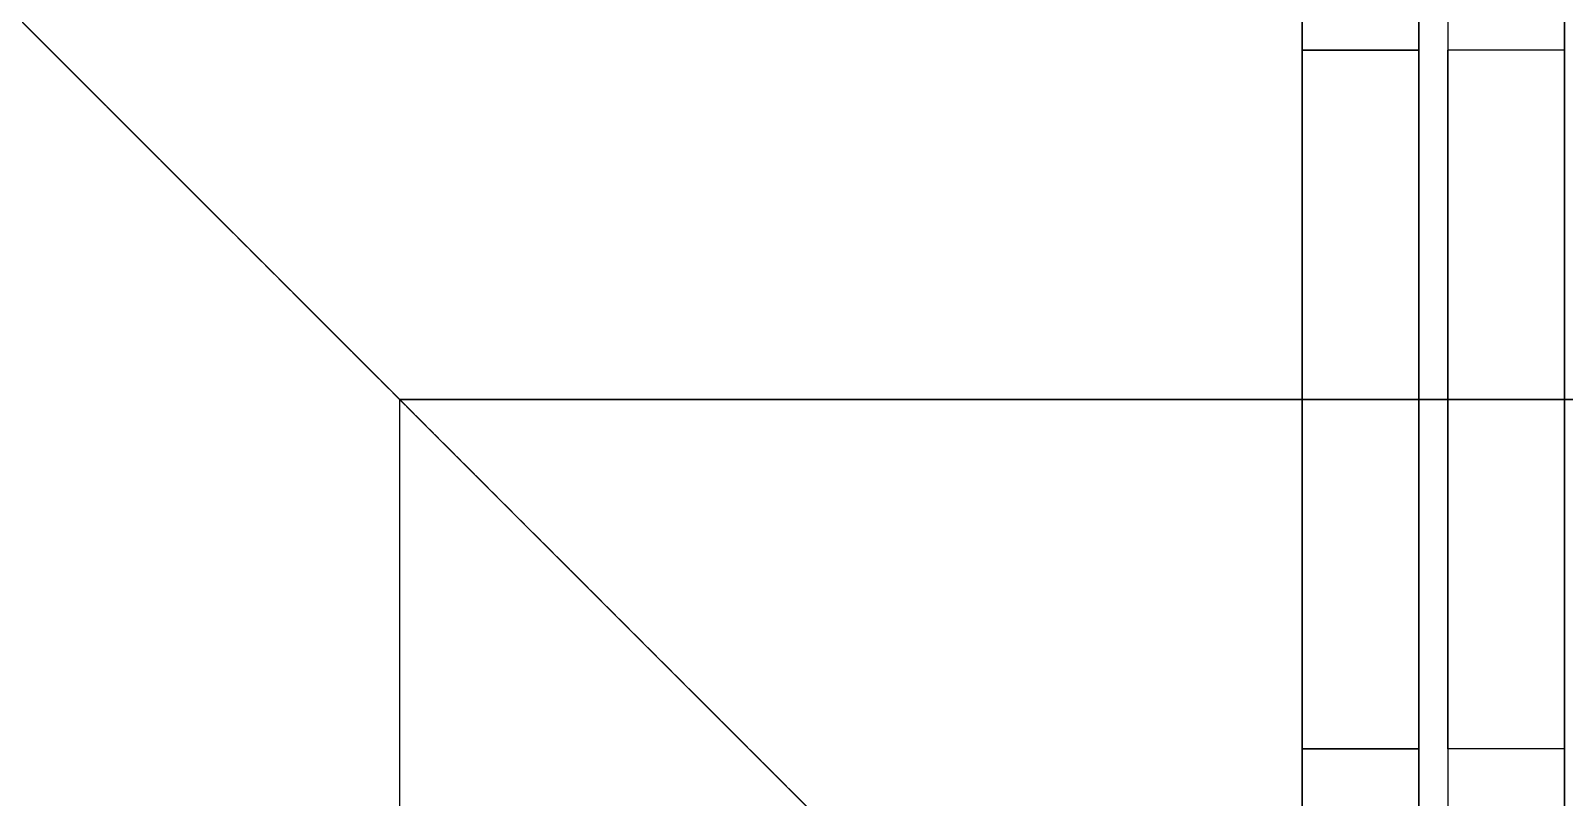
# Model space of a CAD drawing. Header units: millimetres. Extents: x -6529 to 809, y -8611 to 207.
# Drawn here: x -493.31 to -466.97, y 180.53 to 193.7 of the extents above; entities that cross this region are included whole.
import ezdxf

# ---------------------------------------------------------------- set-up
doc = ezdxf.new("R2010")
doc.units = ezdxf.units.MM
doc.header["$MEASUREMENT"] = 0
doc.layers.add('platen', color=7, linetype='Continuous', true_color=0x007f00)
doc.layers.add('staal', color=5, linetype='Continuous', true_color=0x0000ff)

# ---------------------------------------------------------------- blocks, each defined once
blk = doc.blocks.new('top plaat')
at = {"layer": 'platen'}
for points in [[(40, 40), (40, 20), (40, 0)], [(40, 40, 18), (40, 20, 18), (40, 0, 18)], [(40, 40, 9), (40, 20, 9), (40, 0, 9)], [(40, 20), (40, 20, 9), (40, 20, 18)]]:
    blk.add_open_spline(points, degree=2, dxfattribs=at)

msp = doc.modelspace()

# ---------------------------------------------------------------- linework, layer by layer
at = {"layer": 'staal'}
for p, q in [((-506.974, 207.367), (-466.974, 167.367)), ((-506.974, 207.367), (-466.974, 167.367)), ((-471.474, 193.367, 170.5), (-469.474, 193.367, 170.5)), ((-471.474, 193.367, 95.5), (-469.474, 193.367, 95.5)), ((-469.474, 193.367, 545.5), (-471.474, 193.367, 545.5)), ((-469.474, 193.367, 620.5), (-471.474, 193.367, 620.5)), ((-469.474, 193.367, 846.5), (-471.474, 193.367, 846.5)), ((-469.474, 193.367, 771.5), (-471.474, 193.367, 771.5)), ((-466.974, 193.367, 95.5), (-468.974, 193.367, 95.5)), ((-466.974, 193.367, 170.5), (-468.974, 193.367, 170.5)), ((-466.974, 193.367, 320.5), (-468.974, 193.367, 320.5)), ((-466.974, 193.367, 245.5), (-468.974, 193.367, 245.5)), ((-466.974, 193.367, 470.5), (-468.974, 193.367, 470.5)), ((-466.974, 193.367, 395.5), (-468.974, 193.367, 395.5)), ((-466.974, 193.367, 620.5), (-468.974, 193.367, 620.5)), ((-466.974, 193.367, 545.5), (-468.974, 193.367, 545.5)), ((-471.474, 187.367, 40), (-469.474, 187.367, 40)), ((-471.474, 187.367, 208), (-469.474, 187.367, 208)), ((-471.474, 187.367, 176.5), (-469.474, 187.367, 176.5)), ((-471.474, 187.367, 164.5), (-469.474, 187.367, 164.5)), ((-471.474, 187.367, 101.5), (-469.474, 187.367, 101.5)), ((-471.474, 187.367, 89.5), (-469.474, 187.367, 89.5)), ((-469.474, 187.367, 676), (-471.474, 187.367, 676)), ((-469.474, 187.367, 508), (-471.474, 187.367, 508)), ((-469.474, 187.367, 539.5), (-471.474, 187.367, 539.5)), ((-469.474, 187.367, 551.5), (-471.474, 187.367, 551.5)), ((-469.474, 187.367, 614.5), (-471.474, 187.367, 614.5)), ((-469.474, 187.367, 626.5), (-471.474, 187.367, 626.5)), ((-469.474, 187.367, 716), (-471.474, 187.367, 716)), ((-469.474, 187.367, 884), (-471.474, 187.367, 884)), ((-469.474, 187.367, 852.5), (-471.474, 187.367, 852.5)), ((-469.474, 187.367, 840.5), (-471.474, 187.367, 840.5)), ((-469.474, 187.367, 777.5), (-471.474, 187.367, 777.5)), ((-469.474, 187.367, 765.5), (-471.474, 187.367, 765.5)), ((-468.974, 187.367, 40), (-466.974, 187.367, 40)), ((-466.974, 187.367, 89.5), (-468.974, 187.367, 89.5)), ((-466.974, 187.367, 101.5), (-468.974, 187.367, 101.5)), ((-466.974, 187.367, 164.5), (-468.974, 187.367, 164.5)), ((-466.974, 187.367, 176.5), (-468.974, 187.367, 176.5)), ((-466.974, 187.367, 314.5), (-468.974, 187.367, 314.5)), ((-466.974, 187.367, 326.5), (-468.974, 187.367, 326.5)), ((-466.974, 187.367, 239.5), (-468.974, 187.367, 239.5)), ((-466.974, 187.367, 251.5), (-468.974, 187.367, 251.5)), ((-466.974, 187.367, 464.5), (-468.974, 187.367, 464.5)), ((-466.974, 187.367, 476.5), (-468.974, 187.367, 476.5)), ((-466.974, 187.367, 389.5), (-468.974, 187.367, 389.5)), ((-466.974, 187.367, 401.5), (-468.974, 187.367, 401.5)), ((-466.974, 187.367, 614.5), (-468.974, 187.367, 614.5)), ((-466.974, 187.367, 626.5), (-468.974, 187.367, 626.5)), ((-466.974, 187.367, 539.5), (-468.974, 187.367, 539.5)), ((-466.974, 187.367, 551.5), (-468.974, 187.367, 551.5)), ((-471.474, 181.367, 170.5), (-469.474, 181.367, 170.5)), ((-471.474, 181.367, 95.5), (-469.474, 181.367, 95.5)), ((-469.474, 181.367, 545.5), (-471.474, 181.367, 545.5)), ((-469.474, 181.367, 620.5), (-471.474, 181.367, 620.5)), ((-469.474, 181.367, 846.5), (-471.474, 181.367, 846.5)), ((-469.474, 181.367, 771.5), (-471.474, 181.367, 771.5)), ((-466.974, 181.367, 95.5), (-468.974, 181.367, 95.5)), ((-466.974, 181.367, 170.5), (-468.974, 181.367, 170.5)), ((-466.974, 181.367, 320.5), (-468.974, 181.367, 320.5)), ((-466.974, 181.367, 245.5), (-468.974, 181.367, 245.5)), ((-466.974, 181.367, 470.5), (-468.974, 181.367, 470.5)), ((-466.974, 181.367, 395.5), (-468.974, 181.367, 395.5)), ((-466.974, 181.367, 620.5), (-468.974, 181.367, 620.5)), ((-466.974, 181.367, 545.5), (-468.974, 181.367, 545.5))]:
    msp.add_line(p, q, dxfattribs=at)
for points in [[(-506.974, 207.367), (-486.974, 187.367), (-466.974, 167.367)], [(-466.974, 167.367, 40), (-486.974, 187.367, 40), (-506.974, 207.367, 40)], [(-506.974, 207.367, 40), (-486.974, 187.367, 40), (-466.974, 167.367, 40)], [(-506.974, 207.367, 676), (-486.974, 187.367, 676), (-466.974, 167.367, 676)], [(-466.974, 167.367, 716), (-486.974, 187.367, 716), (-506.974, 207.367, 716)], [(-506.974, 207.367, 676), (-486.974, 187.367, 676), (-466.974, 167.367, 676)], [(-466.974, 167.367, 716), (-486.974, 187.367, 716), (-506.974, 207.367, 716)], [(-466.974, 167.367, 40), (-466.974, 187.367, 40), (-466.974, 207.367, 40)], [(-466.974, 167.367, 676), (-466.974, 187.367, 676), (-466.974, 207.367, 676)], [(-466.974, 167.367, 658), (-466.974, 187.367, 658), (-466.974, 207.367, 658)], [(-504.974, 205.367, 38), (-486.974, 187.367, 38), (-468.974, 169.367, 38)], [(-468.974, 169.367, 2), (-486.974, 187.367, 2), (-504.974, 205.367, 2)], [(-468.974, 169.367, 38), (-486.974, 187.367, 38), (-504.974, 205.367, 38)], [(-504.974, 205.367, 2), (-486.974, 187.367, 2), (-468.974, 169.367, 2)], [(-504.974, 205.367, 714), (-486.974, 187.367, 714), (-468.974, 169.367, 714)], [(-468.974, 169.367, 678), (-486.974, 187.367, 678), (-504.974, 205.367, 678)], [(-504.974, 205.367, 714), (-486.974, 187.367, 714), (-468.974, 169.367, 714)], [(-468.974, 169.367, 678), (-486.974, 187.367, 678), (-504.974, 205.367, 678)], [(-468.974, 205.367, 40), (-468.974, 187.367, 40), (-468.974, 169.367, 40)], [(-468.974, 205.367, 676), (-468.974, 187.367, 676), (-468.974, 169.367, 676)], [(-468.974, 205.367, 658), (-468.974, 187.367, 658), (-468.974, 169.367, 658)], [(-469.474, 169.867, 40), (-469.474, 187.367, 40), (-469.474, 204.867, 40)], [(-469.474, 169.867, 208), (-469.474, 187.367, 208), (-469.474, 204.867, 208)], [(-469.474, 169.867, 124), (-469.474, 187.367, 124), (-469.474, 204.867, 124)], [(-469.474, 204.867, 676), (-469.474, 187.367, 676), (-469.474, 169.867, 676)], [(-469.474, 204.867, 508), (-469.474, 187.367, 508), (-469.474, 169.867, 508)], [(-469.474, 204.867, 592), (-469.474, 187.367, 592), (-469.474, 169.867, 592)], [(-469.474, 204.867, 716), (-469.474, 187.367, 716), (-469.474, 169.867, 716)], [(-469.474, 204.867, 884), (-469.474, 187.367, 884), (-469.474, 169.867, 884)], [(-469.474, 204.867, 800), (-469.474, 187.367, 800), (-469.474, 169.867, 800)], [(-471.474, 202.867, 40), (-471.474, 187.367, 40), (-471.474, 171.867, 40)], [(-471.474, 202.867, 208), (-471.474, 187.367, 208), (-471.474, 171.867, 208)], [(-471.474, 202.867, 124), (-471.474, 187.367, 124), (-471.474, 171.867, 124)], [(-471.474, 171.867, 676), (-471.474, 187.367, 676), (-471.474, 202.867, 676)], [(-471.474, 171.867, 508), (-471.474, 187.367, 508), (-471.474, 202.867, 508)], [(-471.474, 171.867, 592), (-471.474, 187.367, 592), (-471.474, 202.867, 592)], [(-471.474, 171.867, 716), (-471.474, 187.367, 716), (-471.474, 202.867, 716)], [(-471.474, 171.867, 884), (-471.474, 187.367, 884), (-471.474, 202.867, 884)], [(-471.474, 171.867, 800), (-471.474, 187.367, 800), (-471.474, 202.867, 800)], [(-487.127, 187.519, 40), (-487.127, 187.519, 39), (-487.127, 187.519, 38)], [(-487.127, 187.519, 2), (-487.127, 187.519, 1), (-487.127, 187.519)], [(-486.974, 187.367, 40), (-486.974, 152.617, 40), (-486.974, 117.867, 40)], [(-486.974, 187.367, 38), (-486.974, 152.617, 38), (-486.974, 117.867, 38)], [(-486.974, 187.367, 2), (-486.974, 152.617, 2), (-486.974, 117.867, 2)], [(-486.974, 187.367), (-486.974, 152.617), (-486.974, 117.867)], [(-486.974, 187.367), (-486.974, 187.367, 1), (-486.974, 187.367, 2)], [(-486.974, 187.367, 38), (-486.974, 187.367, 39), (-486.974, 187.367, 40)], [(-416.474, 187.367, 40), (-451.724, 187.367, 40), (-486.974, 187.367, 40)], [(-416.474, 187.367, 38), (-451.724, 187.367, 38), (-486.974, 187.367, 38)], [(-416.474, 187.367, 2), (-451.724, 187.367, 2), (-486.974, 187.367, 2)], [(-416.474, 187.367), (-451.724, 187.367), (-486.974, 187.367)], [(-486.974, 187.367, 716), (-451.724, 187.367, 716), (-416.474, 187.367, 716)], [(-486.974, 187.367, 714), (-451.724, 187.367, 714), (-416.474, 187.367, 714)], [(-486.974, 187.367, 678), (-451.724, 187.367, 678), (-416.474, 187.367, 678)], [(-486.974, 187.367, 676), (-451.724, 187.367, 676), (-416.474, 187.367, 676)], [(-486.974, 187.367, 676), (-486.974, 187.367, 677), (-486.974, 187.367, 678)], [(-486.974, 187.367, 714), (-486.974, 187.367, 715), (-486.974, 187.367, 716)], [(-486.974, 187.367, 716), (-486.974, 152.117, 716), (-486.974, 116.867, 716)], [(-486.974, 187.367, 714), (-486.974, 152.117, 714), (-486.974, 116.867, 714)], [(-486.974, 187.367, 678), (-486.974, 152.117, 678), (-486.974, 116.867, 678)], [(-486.974, 187.367, 676), (-486.974, 152.117, 676), (-486.974, 116.867, 676)], [(-486.974, 187.367, 676), (-486.974, 187.367, 677), (-486.974, 187.367, 678)], [(-486.974, 187.367, 714), (-486.974, 187.367, 715), (-486.974, 187.367, 716)], [(-471.474, 187.367, 40), (-471.474, 187.367, 64.75), (-471.474, 187.367, 89.5)], [(-471.474, 187.367, 101.5), (-471.474, 187.367, 133), (-471.474, 187.367, 164.5)], [(-471.474, 187.367, 176.5), (-471.474, 187.367, 192.25), (-471.474, 187.367, 208)], [(-471.474, 187.367, 676), (-471.474, 187.367, 651.25), (-471.474, 187.367, 626.5)], [(-471.474, 187.367, 614.5), (-471.474, 187.367, 583), (-471.474, 187.367, 551.5)], [(-471.474, 187.367, 539.5), (-471.474, 187.367, 523.75), (-471.474, 187.367, 508)], [(-471.474, 187.367, 716), (-471.474, 187.367, 740.75), (-471.474, 187.367, 765.5)], [(-471.474, 187.367, 777.5), (-471.474, 187.367, 809), (-471.474, 187.367, 840.5)], [(-471.474, 187.367, 852.5), (-471.474, 187.367, 868.25), (-471.474, 187.367, 884)], [(-469.474, 187.367, 40), (-469.474, 187.367, 64.75), (-469.474, 187.367, 89.5)], [(-469.474, 187.367, 101.5), (-469.474, 187.367, 133), (-469.474, 187.367, 164.5)], [(-469.474, 187.367, 176.5), (-469.474, 187.367, 192.25), (-469.474, 187.367, 208)], [(-469.474, 187.367, 676), (-469.474, 187.367, 651.25), (-469.474, 187.367, 626.5)], [(-469.474, 187.367, 614.5), (-469.474, 187.367, 583), (-469.474, 187.367, 551.5)], [(-469.474, 187.367, 539.5), (-469.474, 187.367, 523.75), (-469.474, 187.367, 508)], [(-469.474, 187.367, 716), (-469.474, 187.367, 740.75), (-469.474, 187.367, 765.5)], [(-469.474, 187.367, 777.5), (-469.474, 187.367, 809), (-469.474, 187.367, 840.5)], [(-469.474, 187.367, 852.5), (-469.474, 187.367, 868.25), (-469.474, 187.367, 884)], [(-468.974, 187.367, 40), (-468.974, 187.367, 64.75), (-468.974, 187.367, 89.5)], [(-468.974, 187.367, 101.5), (-468.974, 187.367, 133), (-468.974, 187.367, 164.5)], [(-468.974, 187.367, 176.5), (-468.974, 187.367, 208), (-468.974, 187.367, 239.5)], [(-468.974, 187.367, 251.5), (-468.974, 187.367, 283), (-468.974, 187.367, 314.5)], [(-468.974, 187.367, 326.5), (-468.974, 187.367, 358), (-468.974, 187.367, 389.5)], [(-468.974, 187.367, 401.5), (-468.974, 187.367, 433), (-468.974, 187.367, 464.5)], [(-468.974, 187.367, 476.5), (-468.974, 187.367, 508), (-468.974, 187.367, 539.5)], [(-468.974, 187.367, 551.5), (-468.974, 187.367, 583), (-468.974, 187.367, 614.5)], [(-468.974, 187.367, 626.5), (-468.974, 187.367, 651.25), (-468.974, 187.367, 676)], [(-466.974, 187.367, 40), (-466.974, 187.367, 64.75), (-466.974, 187.367, 89.5)], [(-466.974, 187.367, 101.5), (-466.974, 187.367, 133), (-466.974, 187.367, 164.5)], [(-466.974, 187.367, 176.5), (-466.974, 187.367, 208), (-466.974, 187.367, 239.5)], [(-466.974, 187.367, 251.5), (-466.974, 187.367, 283), (-466.974, 187.367, 314.5)], [(-466.974, 187.367, 326.5), (-466.974, 187.367, 358), (-466.974, 187.367, 389.5)], [(-466.974, 187.367, 401.5), (-466.974, 187.367, 433), (-466.974, 187.367, 464.5)], [(-466.974, 187.367, 476.5), (-466.974, 187.367, 508), (-466.974, 187.367, 539.5)], [(-466.974, 187.367, 551.5), (-466.974, 187.367, 583), (-466.974, 187.367, 614.5)], [(-466.974, 187.367, 626.5), (-466.974, 187.367, 651.25), (-466.974, 187.367, 676)]]:
    msp.add_open_spline(points, degree=2, dxfattribs=at)
for points, weights, knots in [([(-471.474, 193.367, 170.5), (-471.474, 193.367, 176.5), (-471.474, 187.367, 176.5), (-471.474, 181.367, 176.5), (-471.474, 181.367, 170.5), (-471.474, 181.367, 164.5), (-471.474, 187.367, 164.5), (-471.474, 193.367, 164.5), (-471.474, 193.367, 170.5)], [1, 0.707106781187, 1, 0.707106781187, 1, 0.707106781187, 1, 0.707106781187, 1], [0, 0, 0, 7.853982, 7.853982, 15.707963, 15.707963, 23.561945, 23.561945, 31.415927, 31.415927, 31.415927]), ([(-471.474, 193.367, 95.5), (-471.474, 193.367, 101.5), (-471.474, 187.367, 101.5), (-471.474, 181.367, 101.5), (-471.474, 181.367, 95.5), (-471.474, 181.367, 89.5), (-471.474, 187.367, 89.5), (-471.474, 193.367, 89.5), (-471.474, 193.367, 95.5)], [1, 0.707106781187, 1, 0.707106781187, 1, 0.707106781187, 1, 0.707106781187, 1], [0, 0, 0, 7.853982, 7.853982, 15.707963, 15.707963, 23.561945, 23.561945, 31.415927, 31.415927, 31.415927]), ([(-471.474, 193.367, 545.5), (-471.474, 193.367, 551.5), (-471.474, 187.367, 551.5), (-471.474, 181.367, 551.5), (-471.474, 181.367, 545.5), (-471.474, 181.367, 539.5), (-471.474, 187.367, 539.5), (-471.474, 193.367, 539.5), (-471.474, 193.367, 545.5)], [1, 0.707106781187, 1, 0.707106781187, 1, 0.707106781187, 1, 0.707106781187, 1], [-31.415927, -31.415927, -31.415927, -23.561945, -23.561945, -15.707963, -15.707963, -7.853982, -7.853982, 0, 0, 0]), ([(-471.474, 193.367, 620.5), (-471.474, 193.367, 626.5), (-471.474, 187.367, 626.5), (-471.474, 181.367, 626.5), (-471.474, 181.367, 620.5), (-471.474, 181.367, 614.5), (-471.474, 187.367, 614.5), (-471.474, 193.367, 614.5), (-471.474, 193.367, 620.5)], [1, 0.707106781187, 1, 0.707106781187, 1, 0.707106781187, 1, 0.707106781187, 1], [-31.415927, -31.415927, -31.415927, -23.561945, -23.561945, -15.707963, -15.707963, -7.853982, -7.853982, 0, 0, 0]), ([(-471.474, 193.367, 846.5), (-471.474, 193.367, 840.5), (-471.474, 187.367, 840.5), (-471.474, 181.367, 840.5), (-471.474, 181.367, 846.5), (-471.474, 181.367, 852.5), (-471.474, 187.367, 852.5), (-471.474, 193.367, 852.5), (-471.474, 193.367, 846.5)], [1, 0.707106781187, 1, 0.707106781187, 1, 0.707106781187, 1, 0.707106781187, 1], [-31.415927, -31.415927, -31.415927, -23.561945, -23.561945, -15.707963, -15.707963, -7.853982, -7.853982, 0, 0, 0]), ([(-471.474, 193.367, 771.5), (-471.474, 193.367, 765.5), (-471.474, 187.367, 765.5), (-471.474, 181.367, 765.5), (-471.474, 181.367, 771.5), (-471.474, 181.367, 777.5), (-471.474, 187.367, 777.5), (-471.474, 193.367, 777.5), (-471.474, 193.367, 771.5)], [1, 0.707106781187, 1, 0.707106781187, 1, 0.707106781187, 1, 0.707106781187, 1], [-31.415927, -31.415927, -31.415927, -23.561945, -23.561945, -15.707963, -15.707963, -7.853982, -7.853982, 0, 0, 0]), ([(-469.474, 193.367, 170.5), (-469.474, 193.367, 164.5), (-469.474, 187.367, 164.5), (-469.474, 181.367, 164.5), (-469.474, 181.367, 170.5), (-469.474, 181.367, 176.5), (-469.474, 187.367, 176.5), (-469.474, 193.367, 176.5), (-469.474, 193.367, 170.5)], [1, 0.707106781187, 1, 0.707106781187, 1, 0.707106781187, 1, 0.707106781187, 1], [-31.415927, -31.415927, -31.415927, -23.561945, -23.561945, -15.707963, -15.707963, -7.853982, -7.853982, 0, 0, 0]), ([(-469.474, 193.367, 95.5), (-469.474, 193.367, 89.5), (-469.474, 187.367, 89.5), (-469.474, 181.367, 89.5), (-469.474, 181.367, 95.5), (-469.474, 181.367, 101.5), (-469.474, 187.367, 101.5), (-469.474, 193.367, 101.5), (-469.474, 193.367, 95.5)], [1, 0.707106781187, 1, 0.707106781187, 1, 0.707106781187, 1, 0.707106781187, 1], [-31.415927, -31.415927, -31.415927, -23.561945, -23.561945, -15.707963, -15.707963, -7.853982, -7.853982, 0, 0, 0]), ([(-469.474, 193.367, 545.5), (-469.474, 193.367, 539.5), (-469.474, 187.367, 539.5), (-469.474, 181.367, 539.5), (-469.474, 181.367, 545.5), (-469.474, 181.367, 551.5), (-469.474, 187.367, 551.5), (-469.474, 193.367, 551.5), (-469.474, 193.367, 545.5)], [1, 0.707106781187, 1, 0.707106781187, 1, 0.707106781187, 1, 0.707106851018, 0.999999860338], [0, 0, 0, 7.853982, 7.853982, 15.707964, 15.707964, 23.561946, 23.561946, 31.415927, 31.415927, 31.415927]), ([(-469.474, 193.367, 620.5), (-469.474, 193.367, 614.5), (-469.474, 187.367, 614.5), (-469.474, 181.367, 614.5), (-469.474, 181.367, 620.5), (-469.474, 181.367, 626.5), (-469.474, 187.367, 626.5), (-469.474, 193.367, 626.5), (-469.474, 193.367, 620.5)], [1, 0.707106781187, 1, 0.707106781187, 1, 0.707106781187, 1, 0.707106781187, 1], [0, 0, 0, 7.853982, 7.853982, 15.707963, 15.707963, 23.561945, 23.561945, 31.415927, 31.415927, 31.415927]), ([(-469.474, 193.367, 846.5), (-469.474, 193.367, 852.5), (-469.474, 187.367, 852.5), (-469.474, 181.367, 852.5), (-469.474, 181.367, 846.5), (-469.474, 181.367, 840.5), (-469.474, 187.367, 840.5), (-469.474, 193.367, 840.5), (-469.474, 193.367, 846.5)], [1, 0.707106781187, 1, 0.707106781187, 1, 0.707106781187, 1, 0.707106851018, 0.999999860338], [0, 0, 0, 7.853982, 7.853982, 15.707964, 15.707964, 23.561946, 23.561946, 31.415927, 31.415927, 31.415927]), ([(-469.474, 193.367, 771.5), (-469.474, 193.367, 777.5), (-469.474, 187.367, 777.5), (-469.474, 181.367, 777.5), (-469.474, 181.367, 771.5), (-469.474, 181.367, 765.5), (-469.474, 187.367, 765.5), (-469.474, 193.367, 765.5), (-469.474, 193.367, 771.5)], [1, 0.707106781187, 1, 0.707106781187, 1, 0.707106781187, 1, 0.707106781187, 1], [0, 0, 0, 7.853982, 7.853982, 15.707963, 15.707963, 23.561945, 23.561945, 31.415927, 31.415927, 31.415927]), ([(-468.974, 193.367, 95.5), (-468.974, 193.367, 101.5), (-468.974, 187.367, 101.5), (-468.974, 181.367, 101.5), (-468.974, 181.367, 95.5), (-468.974, 181.367, 89.5), (-468.974, 187.367, 89.5), (-468.974, 193.367, 89.5), (-468.974, 193.367, 95.5)], [1, 0.707106781187, 1, 0.707106781187, 1, 0.707106781187, 1, 0.707106781187, 1], [0, 0, 0, 7.853982, 7.853982, 15.707963, 15.707963, 23.561945, 23.561945, 31.415927, 31.415927, 31.415927]), ([(-468.974, 193.367, 170.5), (-468.974, 193.367, 176.5), (-468.974, 187.367, 176.5), (-468.974, 181.367, 176.5), (-468.974, 181.367, 170.5), (-468.974, 181.367, 164.5), (-468.974, 187.367, 164.5), (-468.974, 193.367, 164.5), (-468.974, 193.367, 170.5)], [1, 0.707106781187, 1, 0.707106781187, 1, 0.707106781187, 1, 0.707106781187, 1], [0, 0, 0, 7.853982, 7.853982, 15.707963, 15.707963, 23.561945, 23.561945, 31.415927, 31.415927, 31.415927]), ([(-468.974, 193.367, 320.5), (-468.974, 193.367, 326.5), (-468.974, 187.367, 326.5), (-468.974, 181.367, 326.5), (-468.974, 181.367, 320.5), (-468.974, 181.367, 314.5), (-468.974, 187.367, 314.5), (-468.974, 193.367, 314.5), (-468.974, 193.367, 320.5)], [1, 0.707106781187, 1, 0.707106781187, 1, 0.707106781187, 1, 0.707106781187, 1], [0, 0, 0, 7.853982, 7.853982, 15.707963, 15.707963, 23.561945, 23.561945, 31.415927, 31.415927, 31.415927]), ([(-468.974, 193.367, 245.5), (-468.974, 193.367, 251.5), (-468.974, 187.367, 251.5), (-468.974, 181.367, 251.5), (-468.974, 181.367, 245.5), (-468.974, 181.367, 239.5), (-468.974, 187.367, 239.5), (-468.974, 193.367, 239.5), (-468.974, 193.367, 245.5)], [1, 0.707106781187, 1, 0.707106781187, 1, 0.707106781187, 1, 0.707106781187, 1], [0, 0, 0, 7.853982, 7.853982, 15.707963, 15.707963, 23.561945, 23.561945, 31.415927, 31.415927, 31.415927]), ([(-468.974, 193.367, 470.5), (-468.974, 193.367, 476.5), (-468.974, 187.367, 476.5), (-468.974, 181.367, 476.5), (-468.974, 181.367, 470.5), (-468.974, 181.367, 464.5), (-468.974, 187.367, 464.5), (-468.974, 193.367, 464.5), (-468.974, 193.367, 470.5)], [1, 0.707106781187, 1, 0.707106781187, 1, 0.707106781187, 1, 0.707106781187, 1], [0, 0, 0, 7.853982, 7.853982, 15.707963, 15.707963, 23.561945, 23.561945, 31.415927, 31.415927, 31.415927]), ([(-468.974, 193.367, 395.5), (-468.974, 193.367, 401.5), (-468.974, 187.367, 401.5), (-468.974, 181.367, 401.5), (-468.974, 181.367, 395.5), (-468.974, 181.367, 389.5), (-468.974, 187.367, 389.5), (-468.974, 193.367, 389.5), (-468.974, 193.367, 395.5)], [1, 0.707106781187, 1, 0.707106781187, 1, 0.707106781187, 1, 0.707106781187, 1], [0, 0, 0, 7.853982, 7.853982, 15.707963, 15.707963, 23.561945, 23.561945, 31.415927, 31.415927, 31.415927]), ([(-468.974, 193.367, 620.5), (-468.974, 193.367, 626.5), (-468.974, 187.367, 626.5), (-468.974, 181.367, 626.5), (-468.974, 181.367, 620.5), (-468.974, 181.367, 614.5), (-468.974, 187.367, 614.5), (-468.974, 193.367, 614.5), (-468.974, 193.367, 620.5)], [1, 0.707106781187, 1, 0.707106781187, 1, 0.707106781187, 1, 0.707106781187, 1], [0, 0, 0, 7.853982, 7.853982, 15.707963, 15.707963, 23.561945, 23.561945, 31.415927, 31.415927, 31.415927]), ([(-468.974, 193.367, 545.5), (-468.974, 193.367, 551.5), (-468.974, 187.367, 551.5), (-468.974, 181.367, 551.5), (-468.974, 181.367, 545.5), (-468.974, 181.367, 539.5), (-468.974, 187.367, 539.5), (-468.974, 193.367, 539.5), (-468.974, 193.367, 545.5)], [1, 0.707106781187, 1, 0.707106781187, 1, 0.707106781187, 1, 0.707106781187, 1], [0, 0, 0, 7.853982, 7.853982, 15.707963, 15.707963, 23.561945, 23.561945, 31.415927, 31.415927, 31.415927]), ([(-466.974, 193.367, 95.5), (-466.974, 193.367, 89.5), (-466.974, 187.367, 89.5), (-466.974, 181.367, 89.5), (-466.974, 181.367, 95.5), (-466.974, 181.367, 101.5), (-466.974, 187.367, 101.5), (-466.974, 193.367, 101.5), (-466.974, 193.367, 95.5)], [1, 0.707106781187, 1, 0.707106781187, 1, 0.707106781187, 1, 0.707106781187, 1], [-31.415927, -31.415927, -31.415927, -23.561945, -23.561945, -15.707963, -15.707963, -7.853982, -7.853982, 0, 0, 0]), ([(-466.974, 193.367, 170.5), (-466.974, 193.367, 164.5), (-466.974, 187.367, 164.5), (-466.974, 181.367, 164.5), (-466.974, 181.367, 170.5), (-466.974, 181.367, 176.5), (-466.974, 187.367, 176.5), (-466.974, 193.367, 176.5), (-466.974, 193.367, 170.5)], [1, 0.707106781187, 1, 0.707106781187, 1, 0.707106781187, 1, 0.707106781187, 1], [-31.415927, -31.415927, -31.415927, -23.561945, -23.561945, -15.707963, -15.707963, -7.853982, -7.853982, 0, 0, 0]), ([(-466.974, 193.367, 320.5), (-466.974, 193.367, 314.5), (-466.974, 187.367, 314.5), (-466.974, 181.367, 314.5), (-466.974, 181.367, 320.5), (-466.974, 181.367, 326.5), (-466.974, 187.367, 326.5), (-466.974, 193.367, 326.5), (-466.974, 193.367, 320.5)], [1, 0.707106781187, 1, 0.707106781187, 1, 0.707106781187, 1, 0.707106781187, 1], [-31.415927, -31.415927, -31.415927, -23.561945, -23.561945, -15.707963, -15.707963, -7.853982, -7.853982, 0, 0, 0]), ([(-466.974, 193.367, 245.5), (-466.974, 193.367, 239.5), (-466.974, 187.367, 239.5), (-466.974, 181.367, 239.5), (-466.974, 181.367, 245.5), (-466.974, 181.367, 251.5), (-466.974, 187.367, 251.5), (-466.974, 193.367, 251.5), (-466.974, 193.367, 245.5)], [1, 0.707106781187, 1, 0.707106781187, 1, 0.707106781187, 1, 0.707106851018, 0.999999860338], [-31.415927, -31.415927, -31.415927, -23.561944, -23.561944, -15.707962, -15.707962, -7.85398, -7.85398, 0, 0, 0]), ([(-466.974, 193.367, 470.5), (-466.974, 193.367, 464.5), (-466.974, 187.367, 464.5), (-466.974, 181.367, 464.5), (-466.974, 181.367, 470.5), (-466.974, 181.367, 476.5), (-466.974, 187.367, 476.5), (-466.974, 193.367, 476.5), (-466.974, 193.367, 470.5)], [1, 0.707106781187, 1, 0.707106781187, 1, 0.707106781187, 1, 0.707106781187, 1], [-31.415927, -31.415927, -31.415927, -23.561945, -23.561945, -15.707963, -15.707963, -7.853982, -7.853982, 0, 0, 0]), ([(-466.974, 193.367, 395.5), (-466.974, 193.367, 389.5), (-466.974, 187.367, 389.5), (-466.974, 181.367, 389.5), (-466.974, 181.367, 395.5), (-466.974, 181.367, 401.5), (-466.974, 187.367, 401.5), (-466.974, 193.367, 401.5), (-466.974, 193.367, 395.5)], [1, 0.707106781187, 1, 0.707106781187, 1, 0.707106781187, 1, 0.707106781187, 1], [-31.415927, -31.415927, -31.415927, -23.561945, -23.561945, -15.707963, -15.707963, -7.853982, -7.853982, 0, 0, 0]), ([(-466.974, 193.367, 620.5), (-466.974, 193.367, 614.5), (-466.974, 187.367, 614.5), (-466.974, 181.367, 614.5), (-466.974, 181.367, 620.5), (-466.974, 181.367, 626.5), (-466.974, 187.367, 626.5), (-466.974, 193.367, 626.5), (-466.974, 193.367, 620.5)], [1, 0.707106781187, 1, 0.707106781187, 1, 0.707106781187, 1, 0.707106781187, 1], [-31.415927, -31.415927, -31.415927, -23.561945, -23.561945, -15.707963, -15.707963, -7.853982, -7.853982, 0, 0, 0]), ([(-466.974, 193.367, 545.5), (-466.974, 193.367, 539.5), (-466.974, 187.367, 539.5), (-466.974, 181.367, 539.5), (-466.974, 181.367, 545.5), (-466.974, 181.367, 551.5), (-466.974, 187.367, 551.5), (-466.974, 193.367, 551.5), (-466.974, 193.367, 545.5)], [1, 0.707106781187, 1, 0.707106781187, 1, 0.707106781187, 1, 0.707106781187, 1], [-31.415927, -31.415927, -31.415927, -23.561945, -23.561945, -15.707963, -15.707963, -7.853982, -7.853982, 0, 0, 0])]:
    msp.add_rational_spline(points, weights, degree=2, knots=knots, dxfattribs=at)

# ---------------------------------------------------------------- block references
at = {"layer": 'platen'}
msp.add_blockref('top plaat', (-506.974, 167.367, 716), dxfattribs=at)

doc.saveas('drawing.dxf')
